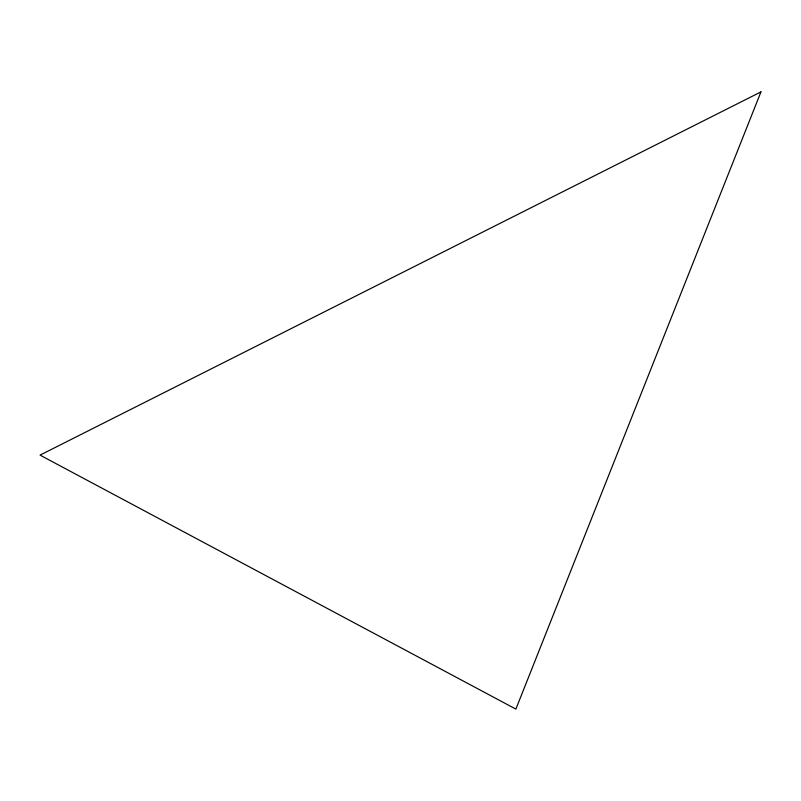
<?xml version="1.0" encoding="UTF-8"?>
<svg xmlns="http://www.w3.org/2000/svg" width="801" height="801" viewBox="0 0 801 801"><rect width="100%" height="100%" fill="white"/><g stroke="black" fill="none" stroke-linecap="round" stroke-linejoin="round"><path stroke-width="1.2" d="M760.95 91.895L515.874 709.105L40.05 455.118L760.95 91.895"/></g></svg>
